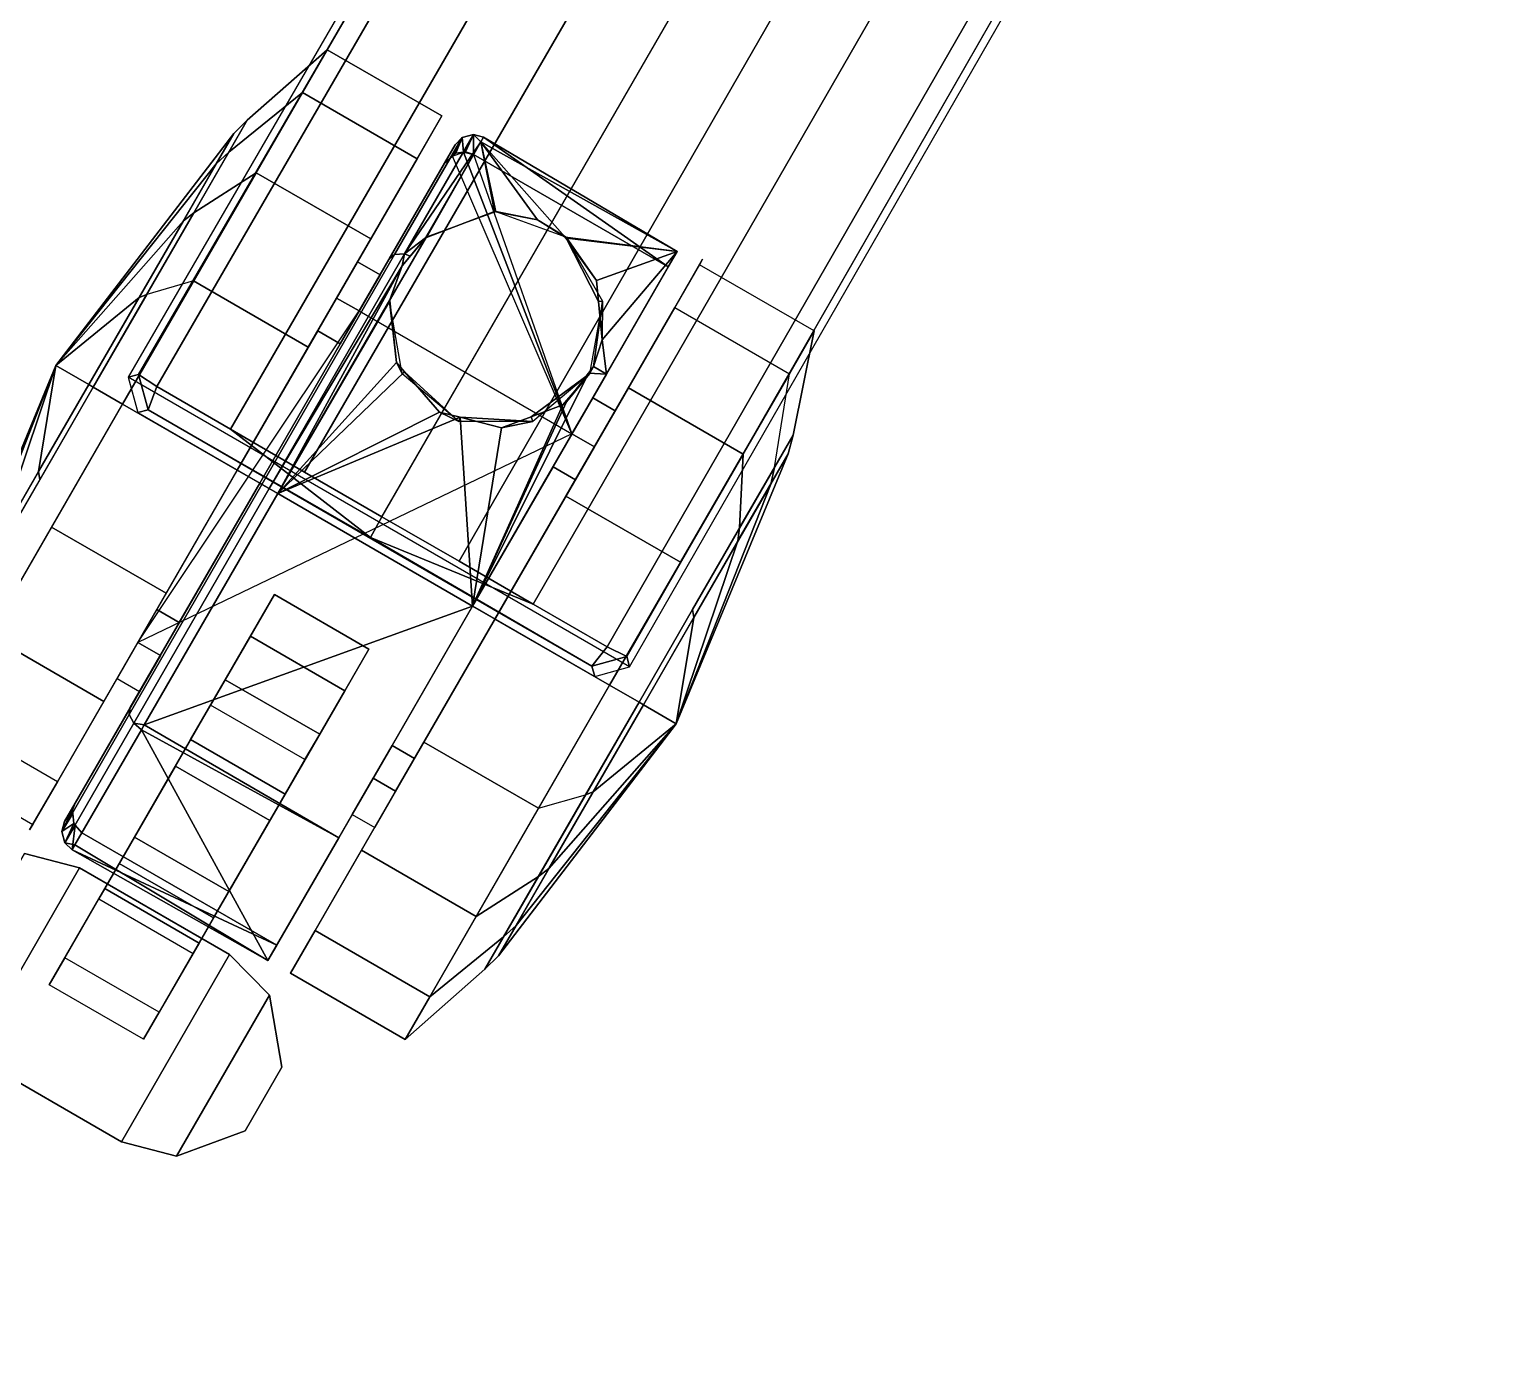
# Model space of a CAD drawing. Header units: feet. Extents: x 1888 to 2477, y 2252 to 2616.
# Drawn here: x 2147.478 to 2151.49, y 2317.569 to 2321.194 of the extents above; entities that cross this region are included whole.
import ezdxf

# ---------------------------------------------------------------- set-up
doc = ezdxf.new("R2010")
doc.units = ezdxf.units.FT
for name, color, linetype in [('TABLE-BASE', 6, 'Continuous'), ('TABLE-CASTER', 6, 'Continuous'), ('TABLE-TOPVEN', 6, 'Continuous')]:
    doc.layers.add(name, color=color, linetype=linetype)

# ---------------------------------------------------------------- blocks, each defined once
blk = doc.blocks.new('table')
at = {"layer": 'TABLE-BASE'}
for points, invisible_edges in [([(-47.0377, 1.2453, 2.4908), (-47.0078, 1.2533, 3.1165), (-44.0406, 6.3608, 3.5733), (-42.5868, 8.9231, 2.9398)], 4), ([(-41.1654, 8.1025, 2.9398), (-42.6576, 5.5624, 3.5733), (-45.5972, 0.4388, 3.1165), (-45.5892, 0.409, 2.4908)], 1)]:
    blk.add_3dface(points, dxfattribs=dict(at, invisible_edges=invisible_edges))
for points in [[(-47.0078, 1.2533, 3.1165), (-46.9552, 1.218, 3.1879), (-43.9942, 6.3297, 3.6431), (-44.0406, 6.3608, 3.5733)], [(-43.9942, 6.3297, 3.6431), (-46.9552, 1.218, 3.1879), (-46.7419, 1.0948, 3.2217), (-43.7836, 6.2081, 3.6824)], [(-43.7836, 6.2081, 3.6824), (-46.7419, 1.0948, 3.2217), (-46.5279, 0.9713, 3.2461), (-43.567, 6.083, 3.7191)], [(-43.35, 5.9577, 3.7402), (-43.567, 6.083, 3.7191), (-46.5279, 0.9713, 3.2461), (-46.3046, 0.8424, 3.2684)], [(-46.3046, 0.8424, 3.2684), (-46.0814, 0.7135, 3.2461), (-43.1349, 5.8335, 3.7191), (-43.352, 5.9589, 3.7402)], [(-43.1349, 5.8335, 3.7191), (-46.0814, 0.7135, 3.2461), (-45.8674, 0.5899, 3.2217), (-42.9183, 5.7085, 3.6824)], [(-42.9183, 5.7085, 3.6824), (-45.8674, 0.5899, 3.2217), (-45.6541, 0.4668, 3.1879), (-42.7077, 5.5869, 3.6431)], [(-42.6576, 5.5624, 3.5733), (-42.7077, 5.5869, 3.6431), (-45.6541, 0.4668, 3.1879), (-45.5972, 0.4388, 3.1165)], [(-47.0377, 1.2453, 2.4908), (-47.0104, 1.1429, 2.488), (-46.9804, 1.1509, 3.1165), (-47.0078, 1.2533, 3.1165)], [(-47.0377, 1.2453, 2.4908), (-47.0104, 1.1429, 2.488), (-45.6896, 0.3803, 2.488), (-45.5892, 0.409, 2.4908)], [(-46.9552, 1.218, 3.1879), (-47.0078, 1.2533, 3.1165), (-46.9804, 1.1509, 3.1165)], [(-46.7419, 1.0948, 3.2217), (-46.9552, 1.218, 3.1879), (-46.9804, 1.1509, 3.1165), (-46.338, 0.7824, 3.1748)], [(-46.9804, 1.1509, 3.1165), (-47.0104, 1.1429, 2.488), (-45.6896, 0.3803, 2.488), (-45.6977, 0.4103, 3.1165)], [(-45.6977, 0.4103, 3.1165), (-45.6977, 0.4103, 3.1165), (-46.338, 0.7824, 3.1748), (-46.9804, 1.1509, 3.1165)], [(-46.7419, 1.0948, 3.2217), (-46.338, 0.7824, 3.1748), (-46.3046, 0.8424, 3.2684), (-46.5279, 0.9713, 3.2461)], [(-46.0814, 0.7135, 3.2461), (-46.3046, 0.8424, 3.2684), (-46.338, 0.7824, 3.1748), (-45.8674, 0.5899, 3.2217)], [(-45.6541, 0.4668, 3.1879), (-45.8674, 0.5899, 3.2217), (-46.338, 0.7824, 3.1748), (-45.6977, 0.4103, 3.1165)], [(-45.5972, 0.4388, 3.1165), (-45.6541, 0.4668, 3.1879), (-45.6977, 0.4103, 3.1165)], [(-45.6896, 0.3803, 2.488), (-45.5892, 0.409, 2.4908), (-45.5972, 0.4388, 3.1165), (-45.6977, 0.4103, 3.1165)]]:
    blk.add_3dface(points, dxfattribs=at)
at = {"layer": 'TABLE-CASTER'}
for points in [[(-46.463, 2.1913, 1.336), (-46.6936, 1.988, 1.2846), (-46.8482, 1.7202, 1.8203), (-46.6682, 1.8358, 2.0469)], [(-46.5342, 2.0678, 0.5276), (-46.7473, 1.895, 0.6756), (-46.6936, 1.988, 1.2846), (-46.463, 2.1913, 1.336)], [(-46.3369, 1.6446, 2.0469), (-46.1317, 2, 1.336), (-46.463, 2.1913, 1.336), (-46.6682, 1.8358, 2.0469)], [(-46.1317, 2, 1.336), (-46.203, 1.8766, 0.5276), (-46.5342, 2.0678, 0.5276), (-46.463, 2.1913, 1.336)], [(-46.8486, 1.5233), (-46.9841, 1.4847, 0.278), (-46.7473, 1.895, 0.6756), (-46.5342, 2.0678, 0.5276)], [(-46.203, 1.8766, 0.5276), (-46.5174, 1.332), (-46.8486, 1.5233), (-46.5342, 2.0678, 0.5276)], [(-46.8783, 1.6974, 1.7788), (-46.8482, 1.7202, 1.8203), (-46.6936, 1.988, 1.2846), (-46.733, 1.9492, 1.2752)], [(-46.733, 1.9492, 1.2752), (-46.6936, 1.988, 1.2846), (-46.7473, 1.895, 0.6756), (-46.7834, 1.8617, 0.7026)], [(-46.8783, 1.6974, 1.7788), (-46.733, 1.9492, 1.2752), (-47.2465, 1.2791, 1.1276)], [(-46.733, 1.9492, 1.2752), (-46.7834, 1.8617, 0.7026), (-47.2465, 1.2791, 1.1276)], [(-46.2679, 1.5997, 2.0094), (-46.0727, 1.9377, 1.2895), (-46.0931, 1.9168, 1.2856), (-46.2835, 1.587, 1.9878)], [(-46.2679, 1.5997, 2.0094), (-46.2391, 1.6013, 2.0275), (-46.0399, 1.9464, 1.2929), (-46.0727, 1.9377, 1.2895)], [(-46.0399, 1.9464, 1.2929), (-46.2391, 1.6013, 2.0275), (-46.0192, 1.9248, 1.3254)], [(-46.1791, 1.6479, 1.9716), (-46.0192, 1.9248, 1.3254), (-46.2391, 1.6013, 2.0275)], [(-46.0192, 1.9248, 1.3254), (-46.1791, 1.6479, 1.9716), (-46.1755, 1.6493, 1.9678)], [(-46.1755, 1.6493, 1.9678), (-45.9795, 1.7236, 1.7622), (-46.0192, 1.9248, 1.3254)], [(-46.1239, 1.8636, 0.7276), (-46.0931, 1.9168, 1.2856), (-46.0727, 1.9377, 1.2895), (-46.1005, 1.884, 0.7276)], [(-46.1005, 1.884, 0.7276), (-46.0727, 1.9377, 1.2895), (-46.0913, 1.8921, 0.7276)], [(-46.0685, 1.8954, 0.7276), (-46.0913, 1.8921, 0.7276), (-46.0727, 1.9377, 1.2895)], [(-46.0727, 1.9377, 1.2895), (-46.0399, 1.9464, 1.2929), (-46.0685, 1.8954, 0.7276)], [(-46.063, 1.8962, 0.7276), (-46.0685, 1.8954, 0.7276), (-46.0399, 1.9464, 1.2929)], [(-46.0399, 1.9464, 1.2929), (-46.04, 1.8889, 0.7276), (-46.063, 1.8962, 0.7276)], [(-46.04, 1.8889, 0.7276), (-46.0399, 1.9464, 1.2929), (-46.0115, 1.9383, 1.2939)], [(-46.0115, 1.9383, 1.2939), (-45.4771, 1.5639, 0.7276), (-46.04, 1.8889, 0.7276)], [(-46.0192, 1.9248, 1.3254), (-46.0115, 1.9383, 1.2939), (-46.0399, 1.9464, 1.2929)], [(-46.0192, 1.9248, 1.3254), (-45.4514, 1.6084, 1.3303), (-46.0115, 1.9383, 1.2939)], [(-45.4514, 1.6084, 1.3303), (-46.0192, 1.9248, 1.3254), (-45.7748, 1.6498, 1.6959)], [(-45.855, 1.6995, 1.6903), (-45.7748, 1.6498, 1.6959), (-46.0192, 1.9248, 1.3254)], [(-46.0192, 1.9248, 1.3254), (-45.9753, 1.7228, 1.7598), (-45.855, 1.6995, 1.6903)], [(-45.9753, 1.7228, 1.7598), (-46.0192, 1.9248, 1.3254), (-45.9795, 1.7236, 1.7622)], [(-45.4771, 1.5639, 0.7276), (-46.0115, 1.9383, 1.2939), (-45.4514, 1.6084, 1.3303)], [(-46.7834, 1.8617, 0.7026), (-46.7473, 1.895, 0.6756), (-46.9841, 1.4847, 0.278), (-47.0061, 1.476, 0.3289)], [(-45.7555, 1.0816, 0.7276), (-46.1005, 1.884, 0.7276), (-46.0685, 1.8954, 0.7276)], [(-46.0685, 1.8954, 0.7276), (-46.04, 1.8889, 0.7276), (-45.7555, 1.0816, 0.7276), (-46.0685, 1.8954, 0.7276)], [(-47.2465, 1.2791, 1.1276), (-46.7834, 1.8617, 0.7026), (-47.0061, 1.476, 0.3289)], [(-46.6682, 1.8358, 2.0469), (-46.8482, 1.7202, 1.8203), (-47.1388, 1.2169, 2.0318), (-47.0538, 1.1678, 2.3276)], [(-46.7226, 0.9766, 2.3276), (-46.3369, 1.6446, 2.0469), (-46.6682, 1.8358, 2.0469), (-47.0538, 1.1678, 2.3276)], [(-47.1515, 1.2242, 1.9776), (-47.1388, 1.2169, 2.0318), (-46.8482, 1.7202, 1.8203), (-46.8783, 1.6974, 1.7788)], [(-46.1755, 1.6493, 1.9678), (-46.1761, 1.6505, 2.5276), (-45.9752, 1.7236, 2.5276), (-45.9795, 1.7236, 1.7622)], [(-45.9795, 1.7236, 1.7622), (-45.9752, 1.7236, 2.5276), (-45.9753, 1.7228, 1.7598)], [(-45.9753, 1.7228, 1.7598), (-45.9752, 1.7236, 2.5276), (-45.855, 1.6995, 1.6903)], [(-45.7743, 1.6505, 2.5276), (-45.855, 1.6995, 1.6903), (-45.9752, 1.7236, 2.5276)], [(-47.2465, 1.2791, 1.1276), (-47.1515, 1.2242, 1.9776), (-46.8783, 1.6974, 1.7788)], [(-45.855, 1.6995, 1.6903), (-45.7743, 1.6505, 2.5276), (-45.7748, 1.6498, 1.6959)], [(-46.1761, 1.6505, 2.5276), (-46.2822, 1.4693, 2.1383), (-46.2829, 1.4654, 2.5276)], [(-46.2822, 1.4693, 2.1383), (-46.1761, 1.6505, 2.5276), (-46.2458, 1.5674, 2.061)], [(-46.223, 1.5949, 2.0304), (-46.2458, 1.5674, 2.061), (-46.1761, 1.6505, 2.5276)], [(-46.2391, 1.6013, 2.0275), (-46.223, 1.5949, 2.0304), (-46.1791, 1.6479, 1.9716)], [(-46.223, 1.5949, 2.0304), (-46.1761, 1.6505, 2.5276), (-46.1791, 1.6479, 1.9716)], [(-46.1755, 1.6493, 1.9678), (-46.1791, 1.6479, 1.9716), (-46.1761, 1.6505, 2.5276)], [(-45.6842, 1.5249, 1.7998), (-45.7748, 1.6498, 1.6959), (-45.7743, 1.6505, 2.5276)], [(-45.7748, 1.6498, 1.6959), (-45.6842, 1.5249, 1.7998), (-45.7701, 1.6469, 1.6962)], [(-45.7748, 1.6498, 1.6959), (-45.7701, 1.6469, 1.6962), (-45.4514, 1.6084, 1.3303)], [(-45.6674, 1.4654, 2.5276), (-45.6785, 1.4642, 1.8604), (-45.7743, 1.6505, 2.5276)], [(-45.6842, 1.5249, 1.7998), (-45.7743, 1.6505, 2.5276), (-45.6785, 1.4642, 1.8604)], [(-45.6842, 1.5249, 1.7998), (-45.4514, 1.6084, 1.3303), (-45.7701, 1.6469, 1.6962)], [(-46.6513, 0.9354, 2.2963), (-46.2679, 1.5997, 2.0094), (-46.2835, 1.587, 1.9878), (-46.6576, 0.9391, 2.2676)], [(-46.6513, 0.9354, 2.2963), (-46.6305, 0.9234, 2.3204), (-46.2391, 1.6013, 2.0275), (-46.2679, 1.5997, 2.0094)], [(-46.6305, 0.9234, 2.3204), (-46.2458, 1.5674, 2.061), (-46.2391, 1.6013, 2.0275)], [(-46.4252, 1.3417, 1.651), (-46.3101, 1.5411, 1.2101), (-46.375, 1.5786, 1.2101), (-46.4901, 1.3792, 1.651)], [(-46.3101, 1.5411, 1.2101), (-46.3704, 1.4366, 0.7276), (-46.4354, 1.4741, 0.7276), (-46.375, 1.5786, 1.2101)], [(-46.223, 1.5949, 2.0304), (-46.2391, 1.6013, 2.0275), (-46.2458, 1.5674, 2.061)], [(-45.6842, 1.5249, 1.7998), (-45.6785, 1.4642, 1.8604), (-45.6682, 1.3529, 1.9716), (-45.4514, 1.6084, 1.3303)], [(-45.4514, 1.6084, 1.3303), (-45.6682, 1.3529, 1.9716), (-45.656, 1.254, 2.045)], [(-46.6305, 0.9234, 2.3204), (-46.6057, 0.9091, 2.3276), (-46.2458, 1.5674, 2.061)], [(-46.2822, 1.4693, 2.1383), (-46.2458, 1.5674, 2.061), (-46.6057, 0.9091, 2.3276)], [(-45.3871, 1.5701, 1.336), (-45.5923, 1.2147, 2.0469), (-45.2611, 1.0234, 2.0469), (-45.0558, 1.3789, 1.336)], [(-46.5174, 1.332), (-46.9278, 0.6211), (-47.2591, 0.8124), (-46.8486, 1.5233)], [(-47.0061, 1.476, 0.3289), (-47.1515, 1.2242, 0.2776), (-47.2465, 1.2791, 1.1276)], [(-47.0061, 1.476, 0.3289), (-46.9841, 1.4847, 0.278), (-47.1388, 1.2169, 0.2235), (-47.1515, 1.2242, 0.2776)], [(-46.6057, 0.9091, 2.3276), (-46.2818, 1.4655, 2.14), (-46.2822, 1.4693, 2.1383)], [(-46.2818, 1.4655, 2.14), (-46.6057, 0.9091, 2.3276), (-46.2623, 1.2877, 2.2187)], [(-46.2822, 1.4693, 2.1383), (-46.2818, 1.4655, 2.14), (-46.2829, 1.4654, 2.5276)], [(-46.2623, 1.2877, 2.2187), (-46.2829, 1.4654, 2.5276), (-46.2818, 1.4655, 2.14)], [(-46.2829, 1.4654, 2.5276), (-46.2623, 1.2877, 2.2187), (-46.2458, 1.2549, 2.5276)], [(-45.7046, 1.2549, 2.5276), (-45.6937, 1.2758, 2.045), (-45.6932, 1.2764, 2.0444), (-45.6674, 1.4654, 2.5276)], [(-45.6674, 1.4654, 2.5276), (-45.6932, 1.2764, 2.0444), (-45.6682, 1.3529, 1.9716)], [(-45.6785, 1.4642, 1.8604), (-45.6674, 1.4654, 2.5276), (-45.6682, 1.3529, 1.9716)], [(-46.3704, 1.4366, 0.7276), (-45.7555, 1.0816, 0.7276), (-47.0098, 0.4791, 0.7276)], [(-45.7728, 0.9021), (-45.4584, 1.4467, 0.5276), (-45.1271, 1.2554, 0.5276), (-45.4415, 0.7109)], [(-46.6576, 0.9391, 1.8276), (-46.4252, 1.3417, 1.651), (-46.4901, 1.3792, 1.651), (-46.7226, 0.9766, 1.8276)], [(-45.2611, 1.0234, 2.0469), (-45.2712, 0.8097, 1.8203), (-45.1166, 1.0775, 1.2846), (-45.0558, 1.3789, 1.336)], [(-45.0558, 1.3789, 1.336), (-45.1166, 1.0775, 1.2846), (-45.1703, 0.9845, 0.6756), (-45.1271, 1.2554, 0.5276)], [(-45.6932, 1.2764, 2.0444), (-45.656, 1.254, 2.045), (-45.6682, 1.3529, 1.9716)], [(-47.5196, 0.5867, 0.7026), (-47.57, 0.4993, 1.2752), (-47.2465, 1.2791, 1.1276)], [(-47.2465, 1.2791, 1.1276), (-47.57, 0.4993, 1.2752), (-47.4247, 0.751, 1.7788)], [(-47.2969, 0.9725, 0.3289), (-47.5196, 0.5867, 0.7026), (-47.2465, 1.2791, 1.1276)], [(-47.4247, 0.751, 1.7788), (-47.1515, 1.2242, 1.9776), (-47.2465, 1.2791, 1.1276)], [(-47.1515, 1.2242, 0.2776), (-47.2969, 0.9725, 0.3289), (-47.2465, 1.2791, 1.1276)], [(-46.239, 1.2608, 2.2236), (-46.2623, 1.2877, 2.2187), (-46.6057, 0.9091, 2.3276)], [(-46.239, 1.2608, 2.2236), (-46.2458, 1.2549, 2.5276), (-46.2623, 1.2877, 2.2187)], [(-46.6057, 0.9091, 2.3276), (-46.1382, 1.1445, 2.245), (-46.239, 1.2608, 2.2236)], [(-46.2458, 1.2549, 2.5276), (-46.239, 1.2608, 2.2236), (-46.0821, 1.1174, 2.5276)], [(-46.1382, 1.1445, 2.245), (-46.0821, 1.1174, 2.5276), (-46.239, 1.2608, 2.2236)], [(-45.656, 1.254, 2.045), (-45.7078, 1.2573, 2.062), (-46.0428, 0.5841, 2.3276)], [(-45.7713, 1.1743, 2.1383), (-46.0428, 0.5841, 2.3276), (-45.7078, 1.2573, 2.062)], [(-45.7817, 1.1657, 2.1463), (-45.7046, 1.2549, 2.5276), (-45.8735, 1.1312, 2.1865)], [(-45.8683, 1.1174, 2.5276), (-45.8735, 1.1312, 2.1865), (-45.7046, 1.2549, 2.5276)], [(-45.7046, 1.2549, 2.5276), (-45.7817, 1.1657, 2.1463), (-45.7713, 1.1743, 2.1383)], [(-45.7713, 1.1743, 2.1383), (-45.7078, 1.2573, 2.062), (-45.6937, 1.2758, 2.045), (-45.7046, 1.2549, 2.5276)], [(-45.7078, 1.2573, 2.062), (-45.656, 1.254, 2.045), (-45.6937, 1.2758, 2.045)], [(-45.656, 1.254, 2.045), (-45.6932, 1.2764, 2.0444), (-45.6937, 1.2758, 2.045)], [(-47.0538, 1.1678, 2.3276), (-47.1388, 1.2169, 2.0318), (-47.4294, 0.7135, 1.8203), (-47.4395, 0.4998, 2.0469)], [(-47.4247, 0.751, 1.7788), (-47.4294, 0.7135, 1.8203), (-47.1388, 1.2169, 2.0318), (-47.1515, 1.2242, 1.9776)], [(-47.1515, 1.2242, 0.2776), (-47.1388, 1.2169, 0.2235), (-47.2934, 0.9491, 0.278), (-47.2969, 0.9725, 0.3289)], [(-45.5923, 1.2147, 2.0469), (-45.978, 0.5467, 2.3276), (-45.6467, 0.3554, 2.3276), (-45.2611, 1.0234, 2.0469)], [(-47.1083, 0.3086, 2.0469), (-46.7226, 0.9766, 2.3276), (-47.0538, 1.1678, 2.3276), (-47.4395, 0.4998, 2.0469)], [(-45.7713, 1.1743, 2.1383), (-45.7817, 1.1657, 2.1463), (-46.0428, 0.5841, 2.3276)], [(-45.7817, 1.1657, 2.1463), (-45.8735, 1.1312, 2.1865), (-45.9593, 1.099, 2.2241), (-46.0428, 0.5841, 2.3276)], [(-45.7454, 0.9492, 1.651), (-45.6302, 1.1486, 1.2101), (-45.6952, 1.1861, 1.2101), (-45.8103, 0.9867, 1.651)], [(-45.6302, 1.1486, 1.2101), (-45.6906, 1.0441, 0.7276), (-45.7555, 1.0816, 0.7276), (-45.6952, 1.1861, 1.2101)], [(-46.6057, 0.9091, 2.3276), (-46.079, 1.1295, 2.2381), (-46.1382, 1.1445, 2.245)], [(-46.079, 1.1295, 2.2381), (-46.6057, 0.9091, 2.3276), (-46.0428, 0.5841, 2.3276)], [(-46.0821, 1.1174, 2.5276), (-46.1382, 1.1445, 2.245), (-46.079, 1.1295, 2.2381)], [(-45.8683, 1.1174, 2.5276), (-46.0821, 1.1174, 2.5276), (-46.079, 1.1295, 2.2381)], [(-46.079, 1.1295, 2.2381), (-45.9593, 1.099, 2.2241), (-45.8683, 1.1174, 2.5276)], [(-46.0428, 0.5841, 2.3276), (-45.9593, 1.099, 2.2241), (-46.079, 1.1295, 2.2381)], [(-45.8735, 1.1312, 2.1865), (-45.8683, 1.1174, 2.5276), (-45.9593, 1.099, 2.2241)], [(-45.1305, 1.024, 1.2752), (-45.1166, 1.0775, 1.2846), (-45.2712, 0.8097, 1.8203), (-45.2759, 0.7722, 1.7788)], [(-45.181, 0.9365, 0.7026), (-45.1703, 0.9845, 0.6756), (-45.1166, 1.0775, 1.2846), (-45.1305, 1.024, 1.2752)], [(-45.6467, 0.3554, 2.3276), (-45.5618, 0.3064, 2.0318), (-45.2712, 0.8097, 1.8203), (-45.2611, 1.0234, 2.0469)], [(-45.181, 0.9365, 0.7026), (-45.1305, 1.024, 1.2752), (-45.454, 0.2442, 1.1276)], [(-45.454, 0.2442, 1.1276), (-45.1305, 1.024, 1.2752), (-45.2759, 0.7722, 1.7788)], [(-45.9778, 0.5466, 1.8276), (-45.7454, 0.9492, 1.651), (-45.8103, 0.9867, 1.651), (-46.0428, 0.5841, 1.8276)], [(-45.4037, 0.5508, 0.3289), (-45.4072, 0.5742, 0.278), (-45.1703, 0.9845, 0.6756), (-45.181, 0.9365, 0.7026)], [(-47.2969, 0.9725, 0.3289), (-47.2934, 0.9491, 0.278), (-47.5303, 0.5387, 0.6756), (-47.5196, 0.5867, 0.7026)], [(-47.0348, 0.2712, 2.0094), (-46.6513, 0.9354, 2.2963), (-46.6576, 0.9391, 2.2676), (-47.0317, 0.2911, 1.9878)], [(-46.8901, 0.5365, 1.651), (-46.6576, 0.9391, 1.8276), (-46.7226, 0.9766, 1.8276), (-46.955, 0.574, 1.651)], [(-47.0348, 0.2712, 2.0094), (-47.0219, 0.2455, 2.0275), (-46.6305, 0.9234, 2.3204), (-46.6513, 0.9354, 2.2963)], [(-46.6057, 0.9091, 2.3276), (-46.6305, 0.9234, 2.3204), (-47.0219, 0.2455, 2.0275), (-46.9914, 0.2411, 2.0391)], [(-46.9914, 0.2411, 2.0391), (-46.0428, 0.5841, 2.3276), (-46.6057, 0.9091, 2.3276)], [(-46.1832, 0.1912), (-45.7728, 0.9021), (-45.4415, 0.7109), (-45.8519, 0)], [(-45.4037, 0.5508, 0.3289), (-45.181, 0.9365, 0.7026), (-45.454, 0.2442, 1.1276)], [(-46.9278, 0.6211), (-47.2422, 0.0766, 0.5276), (-47.5735, 0.2678, 0.5276), (-47.2591, 0.8124)], [(-45.2759, 0.7722, 1.7788), (-45.2712, 0.8097, 1.8203), (-45.5618, 0.3064, 2.0318), (-45.5491, 0.299, 1.9776)], [(-45.2759, 0.7722, 1.7788), (-45.5491, 0.299, 1.9776), (-45.454, 0.2442, 1.1276)], [(-46.6847, 0.4972, 0.3379), (-46.6153, 0.6174, 0.7276), (-46.3425, 0.4599, 0.7276), (-46.4119, 0.3397, 0.3379)], [(-47.0052, 0.3371, 1.2101), (-46.8901, 0.5365, 1.651), (-46.955, 0.574, 1.651), (-47.0701, 0.3746, 1.2101)], [(-46.0428, 0.5841, 2.3276), (-46.9914, 0.2411, 2.0391), (-46.4295, -0.0859, 2.045)], [(-46.2103, 0.144, 1.651), (-45.9778, 0.5466, 1.8276), (-46.0428, 0.5841, 1.8276), (-46.2752, 0.1815, 1.651)], [(-45.5491, 0.299, 0.2776), (-45.5618, 0.3064, 0.2235), (-45.4072, 0.5742, 0.278), (-45.4037, 0.5508, 0.3289)], [(-45.978, 0.5467, 2.3276), (-46.3637, -0.1213, 2.0469), (-46.0324, -0.3126, 2.0469), (-45.6467, 0.3554, 2.3276)], [(-45.5491, 0.299, 0.2776), (-45.4037, 0.5508, 0.3289), (-45.454, 0.2442, 1.1276)], [(-47.3135, -0.0469, 1.336), (-47.1083, 0.3086, 2.0469), (-47.4395, 0.4998, 2.0469), (-47.6447, 0.1444, 1.336)], [(-46.8573, 0.1982, 0.1099), (-46.6847, 0.4972, 0.3379), (-46.4119, 0.3397, 0.3379), (-46.5846, 0.0407, 0.1099)], [(-46.0324, -0.3126, 2.0469), (-45.8524, -0.1969, 1.8203), (-45.5618, 0.3064, 2.0318), (-45.6467, 0.3554, 2.3276)], [(-45.5491, 0.299, 1.9776), (-45.5618, 0.3064, 2.0318), (-45.8524, -0.1969, 1.8203), (-45.8222, -0.1741, 1.7788)], [(-45.454, 0.2442, 1.1276), (-45.5491, 0.299, 1.9776), (-45.8222, -0.1741, 1.7788)], [(-45.6944, 0.0473, 0.3289), (-45.7164, 0.0386, 0.278), (-45.5618, 0.3064, 0.2235), (-45.5491, 0.299, 0.2776)], [(-45.6944, 0.0473, 0.3289), (-45.5491, 0.299, 0.2776), (-45.454, 0.2442, 1.1276)], [(-47.23, -0.0669, 1.2895), (-47.0348, 0.2712, 2.0094), (-47.0317, 0.2911, 1.9878), (-47.2221, -0.0387, 1.2856)], [(-47.23, -0.0669, 1.2895), (-47.2211, -0.0996, 1.2929), (-47.0219, 0.2455, 2.0275), (-47.0348, 0.2712, 2.0094)], [(-46.7997, 0.298, 0.5049), (-46.9014, 0.1219, 0.3805), (-46.6286, -0.0356, 0.3805), (-46.5269, 0.1405, 0.5049)], [(-46.9994, 0.227, 2.033), (-47.0219, 0.2455, 2.0275), (-47.2211, -0.0996, 1.2929), (-47.1916, -0.1058, 1.3244)], [(-47.1916, -0.1058, 1.3244), (-46.6341, -0.4402, 1.3303), (-46.9994, 0.227, 2.033)], [(-46.9914, 0.2411, 2.0391), (-47.0219, 0.2455, 2.0275), (-46.9994, 0.227, 2.033)], [(-46.9994, 0.227, 2.033), (-46.4295, -0.0859, 2.045), (-46.9914, 0.2411, 2.0391)], [(-46.4295, -0.0859, 2.045), (-46.9994, 0.227, 2.033), (-46.6341, -0.4402, 1.3303)], [(-45.8222, -0.1741, 1.7788), (-45.9676, -0.4259, 1.2752), (-45.454, 0.2442, 1.1276)], [(-45.9676, -0.4259, 1.2752), (-45.9171, -0.3385, 0.7026), (-45.454, 0.2442, 1.1276)], [(-45.454, 0.2442, 1.1276), (-45.9171, -0.3385, 0.7026), (-45.6944, 0.0473, 0.3289)], [(-47.0638, -0.1595, 0.1353), (-46.8573, 0.1982, 0.1099), (-46.5846, 0.0407, 0.1099), (-46.791, -0.317, 0.1353)], [(-46.4976, -0.3533, 0.5276), (-46.1832, 0.1912), (-45.8519, 0), (-46.1663, -0.5446, 0.5276)], [(-46.3254, -0.0554, 1.2101), (-46.2103, 0.144, 1.651), (-46.2752, 0.1815, 1.651), (-46.3903, -0.0179, 1.2101)], [(-46.9014, 0.1219, 0.3805), (-47.0198, -0.0832, 0.4065), (-46.747, -0.2407, 0.4065), (-46.6286, -0.0356, 0.3805)], [(-45.9171, -0.3385, 0.7026), (-45.9533, -0.3717, 0.6756), (-45.7164, 0.0386, 0.278), (-45.6944, 0.0473, 0.3289)], [(-47.2221, -0.0387, 1.2856), (-47.1914, 0.0146, 0.7276), (-47.1988, -0.0043, 0.7276)], [(-45.8519, 0), (-45.7164, 0.0386, 0.278), (-45.9533, -0.3717, 0.6756), (-46.1663, -0.5446, 0.5276)], [(-47.1988, -0.0043, 0.7276), (-47.23, -0.0669, 1.2895), (-47.2221, -0.0387, 1.2856)], [(-47.1988, -0.0043, 0.7276), (-47.1978, -0.0151, 0.7276), (-47.23, -0.0669, 1.2895)], [(-47.1978, -0.0151, 0.7276), (-47.1952, -0.044, 0.7276), (-47.23, -0.0669, 1.2895)], [(-47.2211, -0.0996, 1.2929), (-47.23, -0.0669, 1.2895), (-47.1952, -0.044, 0.7276)], [(-47.1952, -0.044, 0.7276), (-47.1911, -0.0486, 0.7276), (-47.2211, -0.0996, 1.2929)], [(-47.1911, -0.0486, 0.7276), (-47.1999, -0.1201, 1.2939), (-47.2211, -0.0996, 1.2929)], [(-47.1999, -0.1201, 1.2939), (-47.1911, -0.0486, 0.7276), (-47.1714, -0.0707, 0.7276)], [(-47.1714, -0.0707, 0.7276), (-46.6084, -0.3957, 0.7276), (-47.1999, -0.1201, 1.2939)], [(-47.0198, -0.0832, 0.4065), (-47.1056, -0.2319, 0.5719), (-46.8328, -0.3894, 0.5719), (-46.747, -0.2407, 0.4065)], [(-47.1916, -0.1058, 1.3244), (-47.2211, -0.0996, 1.2929), (-47.1999, -0.1201, 1.2939)], [(-47.1999, -0.1201, 1.2939), (-46.6341, -0.4402, 1.3303), (-47.1916, -0.1058, 1.3244)], [(-46.6341, -0.4402, 1.3303), (-47.1999, -0.1201, 1.2939), (-46.6084, -0.3957, 0.7276)], [(-46.3637, -0.1213, 2.0469), (-46.5689, -0.4768, 1.336), (-46.2376, -0.668, 1.336), (-46.0324, -0.3126, 2.0469)], [(-47.3376, -0.1305, 0.8077), (-47.178, -0.1723, 0.8077), (-47.4905, -0.7136, 0.8077), (-47.6066, -0.5963, 0.8077)], [(-47.4905, -0.7136, 0.9677), (-47.178, -0.1723, 0.9677), (-47.3376, -0.1305, 0.9677), (-47.6066, -0.5963, 0.9677)], [(-47.178, -0.1723, 0.9677), (-47.178, -0.1723, 0.8077), (-47.3376, -0.1305, 0.8077), (-47.3376, -0.1305, 0.9677)], [(-47.2212, -0.432, 0.4039), (-47.0638, -0.1595, 0.1353), (-46.791, -0.317, 0.1353), (-46.9484, -0.5895, 0.4039)], [(-46.745, -0.4223, 0.8077), (-47.0575, -0.9636, 0.8077), (-47.4905, -0.7136, 0.8077), (-47.178, -0.1723, 0.8077)], [(-47.4905, -0.7136, 0.9677), (-47.0575, -0.9636, 0.9677), (-46.745, -0.4223, 0.9677), (-47.178, -0.1723, 0.9677)], [(-46.745, -0.4223, 0.9677), (-46.745, -0.4223, 0.8077), (-47.178, -0.1723, 0.8077), (-47.178, -0.1723, 0.9677)], [(-46.2376, -0.668, 1.336), (-46.007, -0.4647, 1.2846), (-45.8524, -0.1969, 1.8203), (-46.0324, -0.3126, 2.0469)], [(-45.8222, -0.1741, 1.7788), (-45.8524, -0.1969, 1.8203), (-46.007, -0.4647, 1.2846), (-45.9676, -0.4259, 1.2752)], [(-47.1056, -0.2319, 0.5719), (-47.1229, -0.2619, 0.8077), (-46.8501, -0.4194, 0.8077), (-46.8328, -0.3894, 0.5719)], [(-45.9676, -0.4259, 1.2752), (-46.007, -0.4647, 1.2846), (-45.9533, -0.3717, 0.6756), (-45.9171, -0.3385, 0.7026)], [(-46.5689, -0.4768, 1.336), (-46.4976, -0.3533, 0.5276), (-46.1663, -0.5446, 0.5276), (-46.2376, -0.668, 1.336)], [(-46.1663, -0.5446, 0.5276), (-45.9533, -0.3717, 0.6756), (-46.007, -0.4647, 1.2846), (-46.2376, -0.668, 1.336)], [(-46.745, -0.4223, 0.8077), (-46.629, -0.5395, 0.8077), (-46.898, -1.0054, 0.8077), (-47.0575, -0.9636, 0.8077)], [(-46.898, -1.0054, 0.9677), (-46.629, -0.5395, 0.9677), (-46.745, -0.4223, 0.9677), (-47.0575, -0.9636, 0.9677)], [(-46.745, -0.4223, 0.9677), (-46.629, -0.5395, 0.9677), (-46.629, -0.5395, 0.8077), (-46.745, -0.4223, 0.8077)], [(-46.5937, -0.7483, 0.8077), (-46.6996, -0.9316, 0.8077), (-46.898, -1.0054, 0.8077), (-46.629, -0.5395, 0.8077)], [(-46.898, -1.0054, 0.9677), (-46.6996, -0.9316, 0.9677), (-46.5937, -0.7483, 0.9677), (-46.629, -0.5395, 0.9677)], [(-46.5937, -0.7483, 0.9677), (-46.5937, -0.7483, 0.8077), (-46.629, -0.5395, 0.8077), (-46.629, -0.5395, 0.9677)], [(-47.4905, -0.7136, 0.9677), (-47.4905, -0.7136, 0.8077), (-47.0575, -0.9636, 0.8077), (-47.0575, -0.9636, 0.9677)], [(-46.5937, -0.7483, 0.9677), (-46.6996, -0.9316, 0.9677), (-46.6996, -0.9316, 0.8077), (-46.5937, -0.7483, 0.8077)], [(-46.898, -1.0054, 0.9677), (-46.898, -1.0054, 0.8077), (-46.6996, -0.9316, 0.8077), (-46.6996, -0.9316, 0.9677)], [(-46.898, -1.0054, 0.9677), (-47.0575, -0.9636, 0.9677), (-47.0575, -0.9636, 0.8077), (-46.898, -1.0054, 0.8077)]]:
    blk.add_3dface(points, dxfattribs=at)
for points, invisible_edges in [([(-46.3369, 1.6446, 2.0469), (-46.4901, 1.3792, 1.651), (-46.1317, 2, 1.336)], 3), ([(-46.375, 1.5786, 1.2101), (-46.1317, 2, 1.336), (-46.4901, 1.3792, 1.651)], 3), ([(-46.1317, 2, 1.336), (-46.375, 1.5786, 1.2101), (-46.203, 1.8766, 0.5276)], 3), ([(-46.1239, 1.8636, 0.7276), (-46.3704, 1.4366, 0.7276), (-46.0931, 1.9168, 1.2856)], 2), ([(-46.3101, 1.5411, 1.2101), (-46.0931, 1.9168, 1.2856), (-46.3704, 1.4366, 0.7276)], 3), ([(-46.0931, 1.9168, 1.2856), (-46.3101, 1.5411, 1.2101), (-46.2835, 1.587, 1.9878)], 3), ([(-46.203, 1.8766, 0.5276), (-46.4354, 1.4741, 0.7276), (-46.5174, 1.332)], 3), ([(-46.4354, 1.4741, 0.7276), (-46.203, 1.8766, 0.5276), (-46.375, 1.5786, 1.2101)], 3), ([(-46.1005, 1.884, 0.7276), (-45.7555, 1.0816, 0.7276), (-46.1239, 1.8636, 0.7276)], 3), ([(-46.0913, 1.8921, 0.7276), (-46.0685, 1.8954, 0.7276), (-46.1005, 1.884, 0.7276)], 2), ([(-46.04, 1.8889, 0.7276), (-46.0685, 1.8954, 0.7276), (-46.063, 1.8962, 0.7276)], 1), ([(-45.4771, 1.5639, 0.7276), (-45.7555, 1.0816, 0.7276), (-46.04, 1.8889, 0.7276)], 2), ([(-46.3704, 1.4366, 0.7276), (-46.1239, 1.8636, 0.7276), (-45.7555, 1.0816, 0.7276)], 14), ([(-46.7226, 0.9766, 2.3276), (-46.7226, 0.9766, 1.8276), (-46.3369, 1.6446, 2.0469)], 3), ([(-46.4901, 1.3792, 1.651), (-46.3369, 1.6446, 2.0469), (-46.7226, 0.9766, 1.8276)], 3), ([(-46.2835, 1.587, 1.9878), (-46.4252, 1.3417, 1.651), (-46.6576, 0.9391, 2.2676)], 3), ([(-46.4252, 1.3417, 1.651), (-46.2835, 1.587, 1.9878), (-46.3101, 1.5411, 1.2101)], 3), ([(-45.656, 1.254, 2.045), (-45.8103, 0.9867, 1.651), (-45.4514, 1.6084, 1.3303)], 3), ([(-45.6952, 1.1861, 1.2101), (-45.4514, 1.6084, 1.3303), (-45.8103, 0.9867, 1.651)], 3), ([(-45.4514, 1.6084, 1.3303), (-45.6952, 1.1861, 1.2101), (-45.4771, 1.5639, 0.7276)], 3), ([(-45.6304, 1.1487, 1.2101), (-45.378, 1.5859, 1.1276), (-45.6908, 1.0442, 0.7276)], 3), ([(-45.4584, 1.4467, 0.5276), (-45.6908, 1.0442, 0.7276), (-45.378, 1.5859, 1.1276)], 3), ([(-45.6304, 1.1487, 1.2101), (-45.3871, 1.5701, 1.336), (-45.378, 1.5859, 1.1276)], 13), ([(-45.378, 1.5859, 1.1276), (-45.1271, 1.2554, 0.5276), (-45.4584, 1.4467, 0.5276)], 3), ([(-45.378, 1.5859, 1.1276), (-45.3871, 1.5701, 1.336), (-45.0558, 1.3789, 1.336)], 14), ([(-45.1271, 1.2554, 0.5276), (-45.378, 1.5859, 1.1276), (-45.0558, 1.3789, 1.336)], 3), ([(-45.7555, 1.0816, 0.7276), (-45.4771, 1.5639, 0.7276), (-45.6952, 1.1861, 1.2101)], 2), ([(-45.3871, 1.5701, 1.336), (-45.6304, 1.1487, 1.2101), (-45.5923, 1.2147, 2.0469)], 3), ([(-47.2591, 0.8124), (-47.1388, 1.2169, 0.2235), (-46.8486, 1.5233)], 3), ([(-46.9841, 1.4847, 0.278), (-46.8486, 1.5233), (-47.1388, 1.2169, 0.2235)], 3), ([(-47.0098, 0.4791, 0.7276), (-46.5174, 1.332), (-46.4354, 1.4741, 0.7276)], 3), ([(-46.4354, 1.4741, 0.7276), (-46.3704, 1.4366, 0.7276), (-47.0098, 0.4791, 0.7276)], 2), ([(-45.4584, 1.4467, 0.5276), (-45.7728, 0.9021), (-45.6908, 1.0442, 0.7276)], 14), ([(-46.5174, 1.332), (-47.0098, 0.4791, 0.7276), (-46.9278, 0.6211)], 3), ([(-46.6576, 0.9391, 1.8276), (-46.6576, 0.9391, 2.2676), (-46.4252, 1.3417, 1.651)], 3), ([(-46.0428, 0.5841, 2.3276), (-46.0428, 0.5841, 1.8276), (-45.656, 1.254, 2.045)], 3), ([(-45.8103, 0.9867, 1.651), (-45.656, 1.254, 2.045), (-46.0428, 0.5841, 1.8276)], 3), ([(-45.1271, 1.2554, 0.5276), (-45.1703, 0.9845, 0.6756), (-45.4415, 0.7109)], 3), ([(-47.1388, 1.2169, 0.2235), (-47.2591, 0.8124), (-47.2934, 0.9491, 0.278)], 3), ([(-45.5923, 1.2147, 2.0469), (-45.7455, 0.9493, 1.651), (-45.978, 0.5467, 2.3276)], 3), ([(-45.7455, 0.9493, 1.651), (-45.5923, 1.2147, 2.0469), (-45.6304, 1.1487, 1.2101)], 3), ([(-47.0098, 0.4791, 0.7276), (-45.7555, 1.0816, 0.7276), (-46.9449, 0.4416, 0.7276)], 3), ([(-46.6153, 0.6174, 0.7276), (-45.7555, 1.0816, 0.7276), (-46.3425, 0.4599, 0.7276)], 3), ([(-45.6906, 1.0441, 0.7276), (-46.3425, 0.4599, 0.7276), (-45.7555, 1.0816, 0.7276)], 3), ([(-45.6906, 1.0441, 0.7276), (-46.265, 0.0491, 0.7276), (-46.3425, 0.4599, 0.7276)], 14), ([(-45.6908, 1.0442, 0.7276), (-46.1832, 0.1912), (-46.2652, 0.0492, 0.7276)], 3), ([(-46.1832, 0.1912), (-45.6908, 1.0442, 0.7276), (-45.7728, 0.9021)], 3), ([(-45.1703, 0.9845, 0.6756), (-45.4072, 0.5742, 0.278), (-45.4415, 0.7109)], 14), ([(-47.5303, 0.5387, 0.6756), (-47.2934, 0.9491, 0.278), (-47.2591, 0.8124)], 14), ([(-47.1083, 0.3086, 2.0469), (-46.955, 0.574, 1.651), (-46.7226, 0.9766, 2.3276)], 3), ([(-46.6576, 0.9391, 2.2676), (-46.6576, 0.9391, 1.8276), (-47.0317, 0.2911, 1.9878)], 3), ([(-46.8901, 0.5365, 1.651), (-47.0317, 0.2911, 1.9878), (-46.6576, 0.9391, 1.8276)], 3), ([(-46.7226, 0.9766, 1.8276), (-46.7226, 0.9766, 2.3276), (-46.955, 0.574, 1.651)], 3), ([(-45.978, 0.5467, 1.8276), (-45.978, 0.5467, 2.3276), (-45.7455, 0.9493, 1.651)], 3), ([(-47.5735, 0.2678, 0.5276), (-47.5303, 0.5387, 0.6756), (-47.2591, 0.8124)], 3), ([(-45.4415, 0.7109), (-45.5618, 0.3064, 0.2235), (-45.8519, 0)], 3), ([(-45.5618, 0.3064, 0.2235), (-45.4415, 0.7109), (-45.4072, 0.5742, 0.278)], 3), ([(-47.2422, 0.0766, 0.5276), (-46.9278, 0.6211), (-47.0098, 0.4791, 0.7276)], 14), ([(-46.7573, 0.3715, 0.7276), (-47.1914, 0.0146, 0.7276), (-46.6153, 0.6174, 0.7276)], 3), ([(-46.9449, 0.4416, 0.7276), (-46.6153, 0.6174, 0.7276), (-47.1914, 0.0146, 0.7276)], 3), ([(-46.6847, 0.4972, 0.3379), (-46.7997, 0.298, 0.5049), (-46.6153, 0.6174, 0.7276)], 3), ([(-46.7573, 0.3715, 0.7276), (-46.6153, 0.6174, 0.7276), (-46.7997, 0.298, 0.5049)], 2), ([(-46.955, 0.574, 1.651), (-47.1083, 0.3086, 2.0469), (-47.0701, 0.3746, 1.2101)], 3), ([(-46.4295, -0.0859, 2.045), (-46.2752, 0.1815, 1.651), (-46.0428, 0.5841, 2.3276)], 3), ([(-46.0428, 0.5841, 1.8276), (-46.0428, 0.5841, 2.3276), (-46.2752, 0.1815, 1.651)], 3), ([(-47.0317, 0.2911, 1.9878), (-46.8901, 0.5365, 1.651), (-47.2221, -0.0387, 1.2856)], 3), ([(-47.0052, 0.3371, 1.2101), (-47.2221, -0.0387, 1.2856), (-46.8901, 0.5365, 1.651)], 3), ([(-45.978, 0.5467, 2.3276), (-45.978, 0.5467, 1.8276), (-46.3637, -0.1213, 2.0469)], 3), ([(-46.2104, 0.1441, 1.651), (-46.3637, -0.1213, 2.0469), (-45.978, 0.5467, 1.8276)], 3), ([(-47.0701, 0.3746, 1.2101), (-47.3226, -0.0626, 1.1276), (-47.0098, 0.4791, 0.7276)], 3), ([(-47.2422, 0.0766, 0.5276), (-47.0098, 0.4791, 0.7276), (-47.3226, -0.0626, 1.1276)], 3), ([(-47.0098, 0.4791, 0.7276), (-47.0052, 0.3371, 1.2101), (-47.0701, 0.3746, 1.2101)], 3), ([(-47.0098, 0.4791, 0.7276), (-46.9449, 0.4416, 0.7276), (-47.0052, 0.3371, 1.2101)], 12), ([(-46.8573, 0.1982, 0.1099), (-46.9014, 0.1219, 0.3805), (-46.6847, 0.4972, 0.3379)], 3), ([(-46.7997, 0.298, 0.5049), (-46.6847, 0.4972, 0.3379), (-46.9014, 0.1219, 0.3805)], 3), ([(-46.9449, 0.4416, 0.7276), (-47.1914, 0.0146, 0.7276), (-47.0052, 0.3371, 1.2101)], 2), ([(-46.3425, 0.4599, 0.7276), (-46.4845, 0.214, 0.7276), (-46.4119, 0.3397, 0.3379)], 2), ([(-46.3425, 0.4599, 0.7276), (-46.33, 0.0866, 0.7276), (-46.4845, 0.214, 0.7276)], 3), ([(-46.33, 0.0866, 0.7276), (-46.3425, 0.4599, 0.7276), (-46.265, 0.0491, 0.7276)], 3), ([(-47.0701, 0.3746, 1.2101), (-47.3135, -0.0469, 1.336), (-47.3226, -0.0626, 1.1276)], 13), ([(-47.3135, -0.0469, 1.336), (-47.0701, 0.3746, 1.2101), (-47.1083, 0.3086, 2.0469)], 3), ([(-46.4845, 0.214, 0.7276), (-47.1988, -0.0043, 0.7276), (-46.7573, 0.3715, 0.7276)], 3), ([(-47.1914, 0.0146, 0.7276), (-46.7573, 0.3715, 0.7276), (-47.1988, -0.0043, 0.7276)], 3), ([(-46.4845, 0.214, 0.7276), (-46.7573, 0.3715, 0.7276), (-46.7997, 0.298, 0.5049)], 12), ([(-47.2221, -0.0387, 1.2856), (-47.0052, 0.3371, 1.2101), (-47.1914, 0.0146, 0.7276)], 3), ([(-46.4119, 0.3397, 0.3379), (-46.5269, 0.1405, 0.5049), (-46.5846, 0.0407, 0.1099)], 3), ([(-46.5269, 0.1405, 0.5049), (-46.4119, 0.3397, 0.3379), (-46.4845, 0.214, 0.7276)], 3), ([(-45.7164, 0.0386, 0.278), (-45.8519, 0), (-45.5618, 0.3064, 0.2235)], 3), ([(-47.5735, 0.2678, 0.5276), (-47.3226, -0.0626, 1.1276), (-47.6447, 0.1444, 1.336)], 3), ([(-47.3226, -0.0626, 1.1276), (-47.5735, 0.2678, 0.5276), (-47.2422, 0.0766, 0.5276)], 3), ([(-46.4845, 0.214, 0.7276), (-46.7997, 0.298, 0.5049), (-46.5269, 0.1405, 0.5049)], 3), ([(-47.1988, -0.0043, 0.7276), (-46.4845, 0.214, 0.7276), (-47.1978, -0.0151, 0.7276)], 3), ([(-46.4845, 0.214, 0.7276), (-47.1714, -0.0707, 0.7276), (-47.1911, -0.0486, 0.7276)], 13), ([(-47.1714, -0.0707, 0.7276), (-46.4845, 0.214, 0.7276), (-46.6084, -0.3957, 0.7276)], 3), ([(-46.33, 0.0866, 0.7276), (-46.6084, -0.3957, 0.7276), (-46.4845, 0.214, 0.7276)], 14), ([(-47.0638, -0.1595, 0.1353), (-47.0198, -0.0832, 0.4065), (-46.8573, 0.1982, 0.1099)], 3), ([(-46.9014, 0.1219, 0.3805), (-46.8573, 0.1982, 0.1099), (-47.0198, -0.0832, 0.4065)], 3), ([(-46.4976, -0.3533, 0.5276), (-46.2652, 0.0492, 0.7276), (-46.1832, 0.1912)], 3), ([(-46.2752, 0.1815, 1.651), (-46.4295, -0.0859, 2.045), (-46.3903, -0.0179, 1.2101)], 3), ([(-47.3226, -0.0626, 1.1276), (-47.3135, -0.0469, 1.336), (-47.6447, 0.1444, 1.336)], 14), ([(-46.6286, -0.0356, 0.3805), (-46.5846, 0.0407, 0.1099), (-46.5269, 0.1405, 0.5049)], 3), ([(-46.3637, -0.1213, 2.0469), (-46.2104, 0.1441, 1.651), (-46.5689, -0.4768, 1.336)], 3), ([(-46.3255, -0.0553, 1.2101), (-46.5689, -0.4768, 1.336), (-46.2104, 0.1441, 1.651)], 3), ([(-46.6084, -0.3957, 0.7276), (-46.33, 0.0866, 0.7276), (-46.6341, -0.4402, 1.3303)], 2), ([(-46.3903, -0.0179, 1.2101), (-46.6341, -0.4402, 1.3303), (-46.33, 0.0866, 0.7276)], 3), ([(-46.33, 0.0866, 0.7276), (-46.3254, -0.0554, 1.2101), (-46.3903, -0.0179, 1.2101)], 3), ([(-46.33, 0.0866, 0.7276), (-46.265, 0.0491, 0.7276), (-46.3254, -0.0554, 1.2101)], 12), ([(-46.2652, 0.0492, 0.7276), (-46.4976, -0.3533, 0.5276), (-46.3255, -0.0553, 1.2101)], 3), ([(-46.5846, 0.0407, 0.1099), (-46.6286, -0.0356, 0.3805), (-46.791, -0.317, 0.1353)], 3), ([(-47.1978, -0.0151, 0.7276), (-47.1911, -0.0486, 0.7276), (-47.1952, -0.044, 0.7276)], 1), ([(-46.747, -0.2407, 0.4065), (-46.791, -0.317, 0.1353), (-46.6286, -0.0356, 0.3805)], 3), ([(-46.6341, -0.4402, 1.3303), (-46.3903, -0.0179, 1.2101), (-46.4295, -0.0859, 2.045)], 3), ([(-47.0198, -0.0832, 0.4065), (-47.0638, -0.1595, 0.1353), (-47.1056, -0.2319, 0.5719)], 3), ([(-46.5689, -0.4768, 1.336), (-46.3255, -0.0553, 1.2101), (-46.4976, -0.3533, 0.5276)], 3), ([(-47.2212, -0.432, 0.4039), (-47.1056, -0.2319, 0.5719), (-47.0638, -0.1595, 0.1353)], 3), ([(-47.1056, -0.2319, 0.5719), (-47.2212, -0.432, 0.4039), (-47.1229, -0.2619, 0.8077)], 3), ([(-46.791, -0.317, 0.1353), (-46.747, -0.2407, 0.4065), (-46.9484, -0.5895, 0.4039)], 3), ([(-46.8328, -0.3894, 0.5719), (-46.9484, -0.5895, 0.4039), (-46.747, -0.2407, 0.4065)], 3), ([(-47.2662, -0.51, 0.8077), (-47.1229, -0.2619, 0.8077), (-47.2212, -0.432, 0.4039)], 2), ([(-46.9484, -0.5895, 0.4039), (-46.8328, -0.3894, 0.5719), (-46.9934, -0.6675, 0.8077)], 3), ([(-46.8501, -0.4194, 0.8077), (-46.9934, -0.6675, 0.8077), (-46.8328, -0.3894, 0.5719)], 2), ([(-46.9934, -0.6675, 0.8077), (-47.2662, -0.51, 0.8077), (-47.2212, -0.432, 0.4039)], 12), ([(-46.9934, -0.6675, 0.8077), (-47.2212, -0.432, 0.4039), (-46.9484, -0.5895, 0.4039)], 3)]:
    blk.add_3dface(points, dxfattribs=dict(at, invisible_edges=invisible_edges))
at = {"layer": 'TABLE-TOPVEN', "invisible_edges": 15}
for points in [[(-39.7125, -8.8597, 28.5), (-39.7089, 32.9007, 28.5), (-44.4889, 32.7216, 28.5), (-44.4939, -8.6804, 28.5)], [(-44.4894, 32.7215, 27.324), (-39.7089, 32.9007, 27.324), (-39.7016, -8.86, 27.324), (-44.4658, -8.6815, 27.324)], [(-44.4939, -8.6804, 28.5), (-44.4889, 32.7216, 28.5), (-49.2631, 32.4231, 28.5), (-49.2631, -8.3821, 28.5)], [(-49.2631, 32.4231, 27.324), (-44.4894, 32.7215, 27.324), (-44.4658, -8.6815, 27.324), (-49.2631, -8.3821, 27.324)]]:
    blk.add_3dface(points, dxfattribs=at)

msp = doc.modelspace()

# ---------------------------------------------------------------- block references
at = {"xscale": 0.9419495636793325, "yscale": 0.9419495636793325, "zscale": 0.9419495636793325}
msp.add_blockref('table', (2192.0538, 2319.075, -0.7608), dxfattribs=at)

doc.saveas('drawing.dxf')
